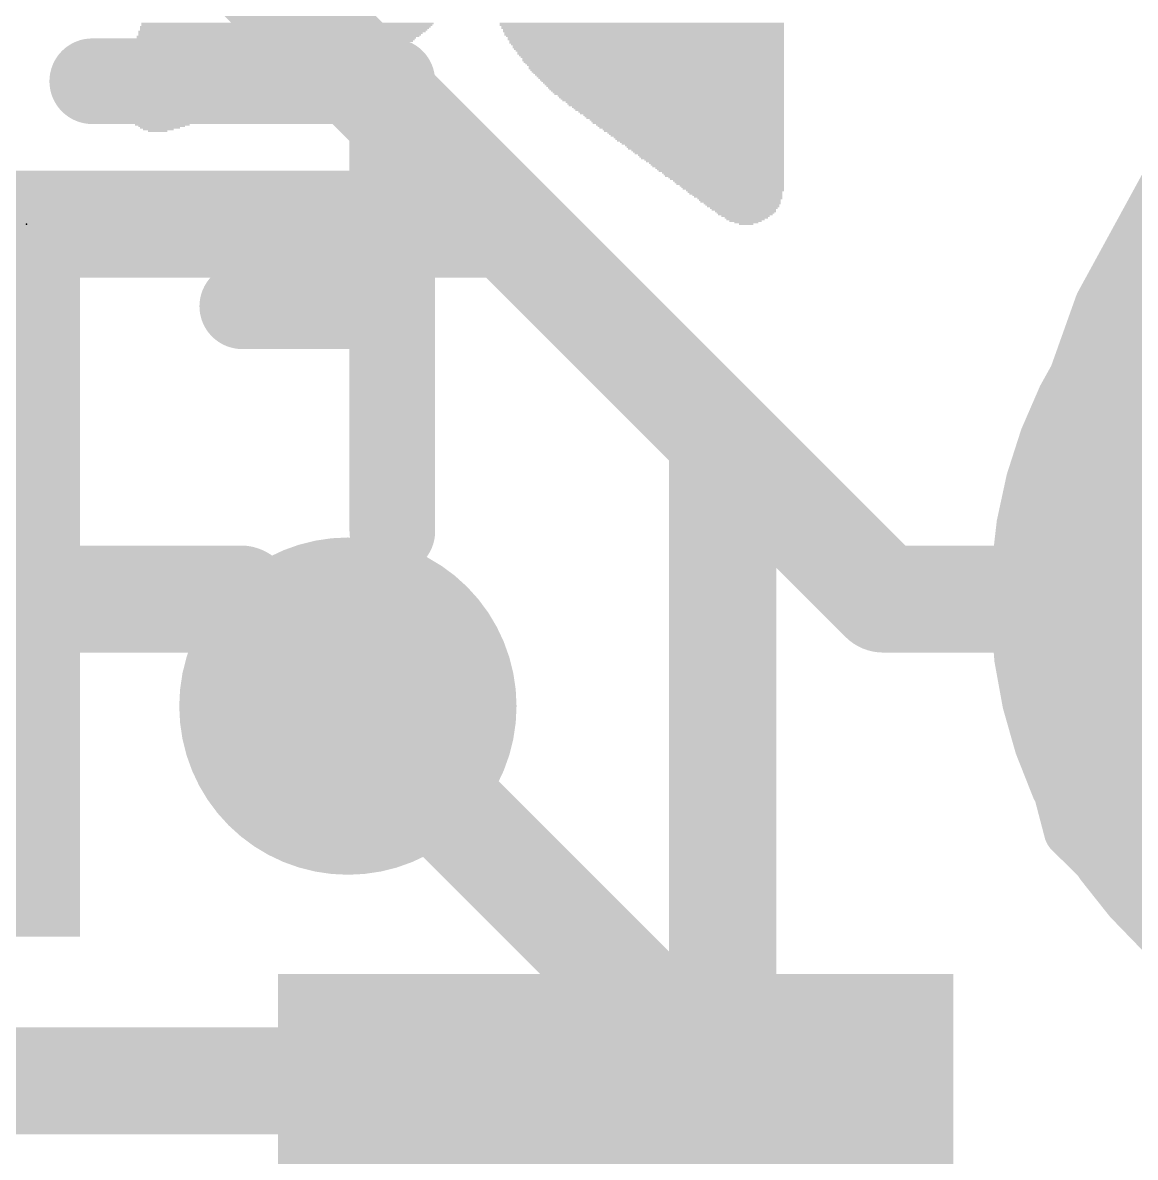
# Model space of a CAD drawing. Extents: x -7 to 7, y -7.1 to 7.
# Drawn here: x 1.515 to 4.154, y 1.597 to 4.288 of the extents above; entities that cross this region are included whole.
import ezdxf

# ---------------------------------------------------------------- set-up
doc = ezdxf.new("R2010")
doc.units = 0
for name, color, linetype in [('1', 12, 'CONTINUOUS'), ('16', 132, 'CONTINUOUS'), ('17', 110, 'CONTINUOUS'), ('18', 110, 'CONTINUOUS'), ('20', 53, 'CONTINUOUS'), ('21', 40, 'CONTINUOUS'), ('22', 6, 'CONTINUOUS'), ('23', 53, 'CONTINUOUS'), ('29', 253, 'CONTINUOUS')]:
    doc.layers.add(name, color=color, linetype=linetype)

# ---------------------------------------------------------------- blocks, each defined once
blk = doc.blocks.new('RECT')
blk.add_solid([(-0.5, -0.5), (0.5, -0.5), (-0.5, 0.5), (0.5, 0.5)])
blk = doc.blocks.new('ROUNDP')
at = {"const_width": 0.5}
blk.add_lwpolyline([(0, -0.25, 1), (0, 0.25, 1), (0, -0.25)], format="xyb", dxfattribs=at)
blk = doc.blocks.new('ROUNDV')
at = {"const_width": 0.5}
blk.add_lwpolyline([(0, -0.25, 1), (0, 0.25, 1), (0, -0.25)], format="xyb", dxfattribs=at)

msp = doc.modelspace()

# ---------------------------------------------------------------- linework, layer by layer
at = {"layer": '1'}
for points, const_width in [([(0.762, 5.715), (3.175, 3.302)], 0.254), ([(4.2539, 3.9497), (4.0733, 3.6189)], 0.127), ([(4.1776, 3.81), (5.8086, 3.81)], 0.127), ([(4.1083, 3.683), (5.8866, 3.683)], 0.127), ([(4.0733, 3.6189), (3.9468, 3.2638)], 0.127), ([(4.0509, 3.556), (5.9599, 3.556)], 0.127), ([(4.0057, 3.429), (6.0333, 3.429)], 0.127), ([(3.175, 3.302), (3.175, 1.585)], 0.254), ([(3.9604, 3.302), (6.1066, 3.302)], 0.127), ([(3.9468, 3.2638), (3.916, 3.0399)], 0.127), ([(3.9346, 3.175), (6.1696, 3.175)], 0.127), ([(3.916, 3.0399), (3.9148, 2.8139)], 0.127), ([(3.9172, 3.048), (6.2261, 3.048)], 0.127), ([(0.95, 2.921), (2.032, 2.921)], 0.254), ([(2.032, 2.921), (2.286, 2.667)], 0.254), ([(3.9154, 2.921), (6.2827, 2.921)], 0.127), ([(3.9148, 2.8139), (3.9431, 2.5896)], 0.127), ([(3.9173, 2.794), (6.3392, 2.794)], 0.127), ([(3.9333, 2.667), (6.3919, 2.667)], 0.127), ([(3.9431, 2.5896), (4.0004, 2.371)], 0.127), ([(3.9561, 2.54), (6.4332, 2.54)], 0.127), ([(3.9894, 2.413), (6.4745, 2.413)], 0.127), ([(4.0004, 2.371), (4.1611, 2.2121)], 0.127), ([(4.0863, 2.286), (6.5157, 2.286)], 0.127), ([(4.1611, 2.2121), (4.3411, 2.0755)], 0.127), ([(2.474, 1.778), (-1.27, 1.778)], 0.254), ([(2.921, 1.331), (2.474, 1.778)], 0.254), ([(3.175, 1.585), (2.921, 1.331)], 0.254)]:
    msp.add_lwpolyline(points, dxfattribs=dict(at, const_width=const_width))
for points, const_width in [([(4.1776, 3.8418, 1), (4.1776, 3.7782)], 0.0635), ([(4.1083, 3.7148, 1), (4.1083, 3.6513)], 0.0635), ([(4.0455, 3.6341, 1), (4.1012, 3.6037)], 0.0635), ([(4.1033, 3.6082, 1), (4.0434, 3.6295)], 0.0635), ([(4.0509, 3.5878, 1), (4.0509, 3.5242)], 0.0635), ([(4.0057, 3.4608, 1), (4.0057, 3.3973)], 0.0635), ([(3.2385, 3.302, 1), (3.1115, 3.302)], 0.127), ([(3.1301, 3.2571, 1), (3.2199, 3.3469)], 0.127), ([(3.9604, 3.3338, 1), (3.9604, 3.2702)], 0.0635), ([(3.9782, 3.2595, 1), (3.9153, 3.2681)], 0.0635), ([(3.9169, 3.2745, 1), (3.9767, 3.2532)], 0.0635), ([(3.9346, 3.2068, 1), (3.9346, 3.1433)], 0.0635), ([(3.9478, 3.0397, 1), (3.8843, 3.0401)], 0.0635), ([(3.9172, 3.0798, 1), (3.9172, 3.0162)], 0.0635), ([(3.8846, 3.0442, 1), (3.9475, 3.0356)], 0.0635), ([(2.0769, 2.9659, 1), (1.9871, 2.8761)], 0.127), ([(2.032, 2.8575, 1), (2.032, 2.9845)], 0.127), ([(3.9154, 2.9528, 1), (3.9154, 2.8893)], 0.0635), ([(3.9463, 2.8179, 1), (3.8833, 2.8099)], 0.0635), ([(3.9173, 2.8258, 1), (3.9173, 2.7622)], 0.0635), ([(3.8831, 2.8141, 1), (3.9466, 2.8137)], 0.0635), ([(2.2411, 2.6221, 1), (2.3309, 2.7119)], 0.127), ([(3.9333, 2.6988, 1), (3.9333, 2.6353)], 0.0635), ([(3.9738, 2.5977, 1), (3.9124, 2.5816)], 0.0635), ([(3.9116, 2.5857, 1), (3.9746, 2.5936)], 0.0635), ([(3.9561, 2.5718, 1), (3.9561, 2.5082)], 0.0635), ([(3.9894, 2.4448, 1), (3.9894, 2.3813)], 0.0635), ([(4.0227, 2.3936, 1), (3.978, 2.3484)], 0.0635), ([(3.9697, 2.363, 1), (4.0311, 2.379)], 0.0635), ([(4.0863, 2.3178, 1), (4.0863, 2.2542)], 0.0635), ([(4.1803, 2.2374, 1), (4.1419, 2.1868)], 0.0635), ([(4.1387, 2.1895, 1), (4.1834, 2.2346)], 0.0635), ([(2.5189, 1.8229, 1), (2.4291, 1.7331)], 0.127), ([(2.474, 1.7145, 1), (2.474, 1.8415)], 0.127), ([(3.2199, 1.5401, 1), (3.1301, 1.6299)], 0.127), ([(3.1115, 1.585, 1), (3.2385, 1.585)], 0.127)]:
    msp.add_lwpolyline(points, format="xyb", dxfattribs=dict(at, const_width=const_width))
at = {"layer": '16'}
for points, const_width in [([(4.2539, 3.9497), (4.0733, 3.6189)], 0.127), ([(-4.064, 3.81), (2.667, 3.81)], 0.254), ([(2.667, 3.81), (3.556, 2.921)], 0.254), ([(4.1776, 3.81), (5.8086, 3.81)], 0.127), ([(4.1083, 3.683), (5.8866, 3.683)], 0.127), ([(4.0733, 3.6189), (3.9468, 3.2638)], 0.127), ([(4.0509, 3.556), (5.9599, 3.556)], 0.127), ([(4.0057, 3.429), (6.0333, 3.429)], 0.127), ([(3.9604, 3.302), (6.1066, 3.302)], 0.127), ([(3.9468, 3.2638), (3.916, 3.0399)], 0.127), ([(3.9346, 3.175), (6.1696, 3.175)], 0.127), ([(3.916, 3.0399), (3.9148, 2.8139)], 0.127), ([(3.9172, 3.048), (6.2261, 3.048)], 0.127), ([(3.556, 2.921), (4.953, 2.921)], 0.254), ([(3.9154, 2.921), (6.2827, 2.921)], 0.127), ([(3.9148, 2.8139), (3.9431, 2.5896)], 0.127), ([(3.9173, 2.794), (6.3392, 2.794)], 0.127), ([(2.286, 2.667), (4.445, 0.508)], 0.254), ([(3.9333, 2.667), (6.3919, 2.667)], 0.127), ([(3.9431, 2.5896), (4.0004, 2.371)], 0.127), ([(3.9561, 2.54), (6.4332, 2.54)], 0.127), ([(3.9894, 2.413), (6.4745, 2.413)], 0.127), ([(4.0004, 2.371), (4.1611, 2.2121)], 0.127), ([(4.0863, 2.286), (6.5157, 2.286)], 0.127), ([(4.1611, 2.2121), (4.3411, 2.0755)], 0.127)]:
    msp.add_lwpolyline(points, dxfattribs=dict(at, const_width=const_width))
for points, const_width in [([(2.7119, 3.8549, 1), (2.6221, 3.7651)], 0.127), ([(2.667, 3.7465, 1), (2.667, 3.8735)], 0.127), ([(4.1776, 3.8418, 1), (4.1776, 3.7782)], 0.0635), ([(4.1083, 3.7148, 1), (4.1083, 3.6513)], 0.0635), ([(4.0455, 3.6341, 1), (4.1012, 3.6037)], 0.0635), ([(4.1033, 3.6082, 1), (4.0434, 3.6295)], 0.0635), ([(4.0509, 3.5878, 1), (4.0509, 3.5242)], 0.0635), ([(4.0057, 3.4608, 1), (4.0057, 3.3973)], 0.0635), ([(3.9604, 3.3338, 1), (3.9604, 3.2702)], 0.0635), ([(3.9782, 3.2595, 1), (3.9153, 3.2681)], 0.0635), ([(3.9169, 3.2745, 1), (3.9767, 3.2532)], 0.0635), ([(3.9346, 3.2068, 1), (3.9346, 3.1433)], 0.0635), ([(3.9478, 3.0397, 1), (3.8843, 3.0401)], 0.0635), ([(3.9172, 3.0798, 1), (3.9172, 3.0162)], 0.0635), ([(3.8846, 3.0442, 1), (3.9475, 3.0356)], 0.0635), ([(3.556, 2.9845, 1), (3.556, 2.8575)], 0.127), ([(3.5111, 2.8761, 1), (3.6009, 2.9659)], 0.127), ([(3.9154, 2.9528, 1), (3.9154, 2.8893)], 0.0635), ([(3.9463, 2.8179, 1), (3.8833, 2.8099)], 0.0635), ([(3.9173, 2.8258, 1), (3.9173, 2.7622)], 0.0635), ([(3.8831, 2.8141, 1), (3.9466, 2.8137)], 0.0635), ([(2.3309, 2.7119, 1), (2.2411, 2.6221)], 0.127), ([(3.9333, 2.6988, 1), (3.9333, 2.6353)], 0.0635), ([(3.9738, 2.5977, 1), (3.9124, 2.5816)], 0.0635), ([(3.9116, 2.5857, 1), (3.9746, 2.5936)], 0.0635), ([(3.9561, 2.5718, 1), (3.9561, 2.5082)], 0.0635), ([(3.9894, 2.4448, 1), (3.9894, 2.3813)], 0.0635), ([(4.0227, 2.3936, 1), (3.978, 2.3484)], 0.0635), ([(3.9697, 2.363, 1), (4.0311, 2.379)], 0.0635), ([(4.0863, 2.3178, 1), (4.0863, 2.2542)], 0.0635), ([(4.1803, 2.2374, 1), (4.1419, 2.1868)], 0.0635), ([(4.1387, 2.1895, 1), (4.1834, 2.2346)], 0.0635)]:
    msp.add_lwpolyline(points, format="xyb", dxfattribs=dict(at, const_width=const_width))
at = {"layer": '20', "const_width": 0.0254}
msp.add_lwpolyline([(0, -6.985, 1), (0, 6.985, 1), (0, -6.985)], format="xyb", dxfattribs=at)
at = {"layer": '22', "const_width": 0.2032}
for points in [[(2.3914, 4.1493), (1.6796, 4.1493)], [(2.3914, 3.0816), (2.3914, 4.1493)], [(2.3914, 3.6155), (2.0355, 3.6155)]]:
    msp.add_lwpolyline(points, dxfattribs=at)
at = {"layer": '22', "const_width": 0.1016}
for points in [[(1.6796, 4.2001, 1), (1.6796, 4.0985)], [(2.4422, 4.1493, 1), (2.3406, 4.1493)], [(2.3914, 4.0985, 1), (2.3914, 4.2001)], [(2.0355, 3.6663, 1), (2.0355, 3.5647)], [(2.3914, 3.5647, 1), (2.3914, 3.6663)], [(2.3406, 3.0816, 1), (2.4422, 3.0816)]]:
    msp.add_lwpolyline(points, format="xyb", dxfattribs=at)
at = {"layer": '23'}
msp.add_point((1.524, 3.81), dxfattribs=at)
at = {"layer": '29', "const_width": 0.127}
for points in [[(4.2539, 3.9497), (4.0733, 3.6189)], [(4.1776, 3.81), (5.8086, 3.81)], [(4.1083, 3.683), (5.8866, 3.683)], [(4.0733, 3.6189), (3.9468, 3.2638)], [(4.0509, 3.556), (5.9599, 3.556)], [(4.0057, 3.429), (6.0333, 3.429)], [(3.9604, 3.302), (6.1066, 3.302)], [(3.9468, 3.2638), (3.916, 3.0399)], [(3.9346, 3.175), (6.1696, 3.175)], [(3.916, 3.0399), (3.9148, 2.8139)], [(3.9172, 3.048), (6.2261, 3.048)], [(3.9154, 2.921), (6.2827, 2.921)], [(3.9148, 2.8139), (3.9431, 2.5896)], [(3.9173, 2.794), (6.3392, 2.794)], [(3.9333, 2.667), (6.3919, 2.667)], [(3.9431, 2.5896), (4.0004, 2.371)], [(3.9561, 2.54), (6.4332, 2.54)], [(3.9894, 2.413), (6.4745, 2.413)], [(4.0004, 2.371), (4.1611, 2.2121)], [(4.0863, 2.286), (6.5157, 2.286)], [(4.1611, 2.2121), (4.3411, 2.0755)]]:
    msp.add_lwpolyline(points, dxfattribs=at)
at = {"layer": '29', "const_width": 0.0635}
for points in [[(4.1776, 3.8418, 1), (4.1776, 3.7782)], [(4.1083, 3.7148, 1), (4.1083, 3.6513)], [(4.0455, 3.6341, 1), (4.1012, 3.6037)], [(4.1033, 3.6082, 1), (4.0434, 3.6295)], [(4.0509, 3.5878, 1), (4.0509, 3.5242)], [(4.0057, 3.4608, 1), (4.0057, 3.3973)], [(3.9604, 3.3338, 1), (3.9604, 3.2702)], [(3.9782, 3.2595, 1), (3.9153, 3.2681)], [(3.9169, 3.2745, 1), (3.9767, 3.2532)], [(3.9346, 3.2068, 1), (3.9346, 3.1433)], [(3.9478, 3.0397, 1), (3.8843, 3.0401)], [(3.9172, 3.0798, 1), (3.9172, 3.0162)], [(3.8846, 3.0442, 1), (3.9475, 3.0356)], [(3.9154, 2.9528, 1), (3.9154, 2.8893)], [(3.9463, 2.8179, 1), (3.8833, 2.8099)], [(3.9173, 2.8258, 1), (3.9173, 2.7622)], [(3.8831, 2.8141, 1), (3.9466, 2.8137)], [(3.9333, 2.6988, 1), (3.9333, 2.6353)], [(3.9738, 2.5977, 1), (3.9124, 2.5816)], [(3.9116, 2.5857, 1), (3.9746, 2.5936)], [(3.9561, 2.5718, 1), (3.9561, 2.5082)], [(3.9894, 2.4448, 1), (3.9894, 2.3813)], [(4.0227, 2.3936, 1), (3.978, 2.3484)], [(3.9697, 2.363, 1), (4.0311, 2.379)], [(4.0863, 2.3178, 1), (4.0863, 2.2542)], [(4.1803, 2.2374, 1), (4.1419, 2.1868)], [(4.1387, 2.1895, 1), (4.1834, 2.2346)]]:
    msp.add_lwpolyline(points, format="xyb", dxfattribs=at)

# ---------------------------------------------------------------- block references
at = {"layer": '1', "xscale": 1.3, "yscale": 1.5}
msp.add_blockref('RECT', (0.95, 2.921), dxfattribs=at)
at = {"layer": '1', "xscale": 1.3, "yscale": 1.5, "rotation": 90}
msp.add_blockref('RECT', (2.921, 1.331), dxfattribs=at)
at = {"layer": '17', "xscale": 2.1844, "yscale": 2.1844, "rotation": 300}
msp.add_blockref('ROUNDP', (4.953, 2.921), dxfattribs=at)
msp.add_blockref('ROUNDP', (4.953, 2.921), dxfattribs=at)
at = {"layer": '18', "xscale": 0.8001, "yscale": 0.8001}
msp.add_blockref('ROUNDV', (2.286, 2.667), dxfattribs=at)
msp.add_blockref('ROUNDV', (2.286, 2.667), dxfattribs=at)
at = {"layer": '21'}
for p, xscale, yscale in [((2.1374, 4.2786), 0.6896, 0.0038), ((2.1431, 4.2862), 0.6934, 0.0039), ((2.1412, 4.2824), 0.6896, 0.0038), ((2.9832, 4.2862), 0.6744, 0.0039), ((2.9832, 4.2824), 0.6744, 0.0038), ((2.9851, 4.2786), 0.6705, 0.0038), ((2.1202, 4.2558), 0.6705, 0.0038), ((2.1164, 4.252), 0.6629, 0.0038), ((2.1298, 4.2672), 0.682, 0.0038), ((2.126, 4.2634), 0.6744, 0.0038), ((2.1241, 4.2596), 0.6706, 0.0038), ((2.1355, 4.2748), 0.6858, 0.0038), ((2.1336, 4.271), 0.682, 0.0038), ((2.9851, 4.2748), 0.6705, 0.0038), ((2.987, 4.271), 0.6667, 0.0038), ((2.987, 4.2672), 0.6667, 0.0038), ((2.9889, 4.2634), 0.6629, 0.0038), ((2.9889, 4.2596), 0.6629, 0.0038), ((2.9909, 4.2558), 0.6591, 0.0038), ((2.9928, 4.252), 0.6553, 0.0038), ((2.0955, 4.2291), 0.6362, 0.0038), ((2.0936, 4.2253), 0.6324, 0.0038), ((2.0994, 4.2329), 0.6439, 0.0038), ((2.1107, 4.2443), 0.6591, 0.0038), ((2.107, 4.2405), 0.6515, 0.0038), ((2.1051, 4.2367), 0.6477, 0.0038), ((2.1145, 4.2481), 0.6591, 0.0039), ((2.9928, 4.2481), 0.6553, 0.0039), ((2.9947, 4.2443), 0.6515, 0.0038), ((2.9947, 4.2405), 0.6515, 0.0038), ((2.9966, 4.2367), 0.6477, 0.0038), ((2.9985, 4.2329), 0.6439, 0.0038), ((2.9985, 4.2291), 0.6439, 0.0038), ((3.0004, 4.2253), 0.6401, 0.0038), ((2.0631, 4.1986), 0.5944, 0.0038), ((2.0764, 4.21), 0.6135, 0.0039), ((2.0726, 4.2062), 0.6058, 0.0038), ((2.0688, 4.2024), 0.5982, 0.0038), ((2.0879, 4.2215), 0.6286, 0.0038), ((2.0841, 4.2177), 0.621, 0.0038), ((2.0803, 4.2139), 0.6134, 0.0038), ((3.0023, 4.2215), 0.6363, 0.0038), ((3.0042, 4.2177), 0.6324, 0.0038), ((3.0042, 4.2139), 0.6324, 0.0038), ((3.0061, 4.21), 0.6286, 0.0039), ((3.008, 4.2062), 0.6248, 0.0038), ((3.0099, 4.2024), 0.621, 0.0038), ((3.0099, 4.1986), 0.621, 0.0038), ((2.025, 4.1719), 0.5334, 0.0039), ((2.0421, 4.1834), 0.5601, 0.0038), ((2.0383, 4.1796), 0.5525, 0.0038), ((2.0478, 4.1872), 0.5715, 0.0038), ((2.0326, 4.1758), 0.541, 0.0038), ((2.0574, 4.1948), 0.583, 0.0038), ((2.0535, 4.191), 0.5753, 0.0038), ((3.0118, 4.1948), 0.6172, 0.0038), ((3.0137, 4.191), 0.6134, 0.0038), ((3.0156, 4.1872), 0.6096, 0.0038), ((3.0175, 4.1834), 0.6058, 0.0038), ((3.0175, 4.1796), 0.6058, 0.0038), ((3.0194, 4.1758), 0.602, 0.0038), ((3.0213, 4.1719), 0.5982, 0.0039), ((1.9869, 4.1491), 0.4724, 0.0038), ((1.9812, 4.1453), 0.461, 0.0038), ((2.0059, 4.1605), 0.5029, 0.0038), ((1.9946, 4.1529), 0.4801, 0.0038), ((2.0003, 4.1567), 0.4915, 0.0038), ((2.0193, 4.1681), 0.522, 0.0038), ((2.0136, 4.1643), 0.5106, 0.0038), ((3.0232, 4.1681), 0.5943, 0.0038), ((3.0252, 4.1643), 0.5905, 0.0038), ((3.0271, 4.1605), 0.5867, 0.0038), ((3.029, 4.1567), 0.5829, 0.0038), ((3.0309, 4.1529), 0.5791, 0.0038), ((3.0328, 4.1491), 0.5753, 0.0038), ((3.0347, 4.1453), 0.5715, 0.0038), ((1.9488, 4.1262), 0.4038, 0.0038), ((1.9431, 4.1224), 0.3924, 0.0038), ((1.9374, 4.1186), 0.381, 0.0038), ((1.9546, 4.13), 0.4153, 0.0038), ((1.9736, 4.1415), 0.4458, 0.0038), ((1.9679, 4.1377), 0.4343, 0.0038), ((1.9622, 4.1338), 0.4229, 0.0039), ((3.0366, 4.1415), 0.5677, 0.0038), ((3.0385, 4.1377), 0.5639, 0.0038), ((3.0404, 4.1338), 0.5601, 0.0039), ((3.0423, 4.13), 0.5562, 0.0038), ((3.0442, 4.1262), 0.5524, 0.0038), ((3.0461, 4.1224), 0.5486, 0.0038), ((3.048, 4.1186), 0.5448, 0.0038), ((1.9317, 4.1148), 0.3696, 0.0038), ((1.9088, 4.0996), 0.3238, 0.0038), ((1.926, 4.111), 0.3581, 0.0038), ((1.9203, 4.1072), 0.3467, 0.0038), ((1.9146, 4.1034), 0.3353, 0.0038), ((1.905, 4.0957), 0.3086, 0.0039), ((1.8993, 4.0919), 0.2972, 0.0038), ((3.0518, 4.1148), 0.5372, 0.0038), ((3.0537, 4.111), 0.5334, 0.0038), ((3.0556, 4.1072), 0.5296, 0.0038), ((3.0575, 4.1034), 0.5258, 0.0038), ((3.0614, 4.0996), 0.5181, 0.0038), ((3.0633, 4.0957), 0.5143, 0.0039), ((3.0652, 4.0919), 0.5105, 0.0038), ((1.8936, 4.0881), 0.2857, 0.0038), ((1.8879, 4.0843), 0.2743, 0.0038), ((1.8841, 4.0805), 0.2591, 0.0038), ((1.8784, 4.0767), 0.2477, 0.0038), ((1.8745, 4.0729), 0.2324, 0.0038), ((1.8707, 4.0691), 0.2172, 0.0038), ((1.865, 4.0653), 0.2058, 0.0038), ((3.069, 4.0881), 0.5029, 0.0038), ((3.0709, 4.0843), 0.4991, 0.0038), ((3.0728, 4.0805), 0.4953, 0.0038), ((3.0766, 4.0767), 0.4877, 0.0038), ((3.0785, 4.0729), 0.4839, 0.0038), ((3.0823, 4.0691), 0.4762, 0.0038), ((3.0842, 4.0653), 0.4724, 0.0038), ((1.8612, 4.0615), 0.1905, 0.0038), ((1.8574, 4.0576), 0.1753, 0.0039), ((1.8536, 4.0538), 0.16, 0.0038), ((1.8498, 4.05), 0.1447, 0.0038), ((1.8459, 4.0462), 0.1295, 0.0038), ((1.8441, 4.0424), 0.1105, 0.0038), ((1.8403, 4.0386), 0.0953, 0.0038), ((3.0861, 4.0615), 0.4686, 0.0038), ((3.0899, 4.0576), 0.461, 0.0039), ((3.0918, 4.0538), 0.4572, 0.0038), ((3.0937, 4.05), 0.4534, 0.0038), ((3.0975, 4.0462), 0.4458, 0.0038), ((3.0995, 4.0424), 0.4419, 0.0038), ((3.1014, 4.0386), 0.4381, 0.0038), ((1.8364, 4.0348), 0.0724, 0.0038), ((1.8346, 4.031), 0.0457, 0.0038), ((3.1052, 4.0348), 0.4305, 0.0038), ((3.1071, 4.031), 0.4267, 0.0038), ((3.1109, 4.0272), 0.4191, 0.0038), ((3.1128, 4.0234), 0.4153, 0.0038), ((3.1147, 4.0196), 0.4115, 0.0039), ((3.1185, 4.0157), 0.4038, 0.0038), ((3.1204, 4.0119), 0.4, 0.0038), ((3.1223, 4.0081), 0.3962, 0.0038), ((3.1261, 4.0043), 0.3886, 0.0038), ((3.128, 4.0005), 0.3848, 0.0038), ((3.1318, 3.9967), 0.3772, 0.0038), ((3.1337, 3.9929), 0.3734, 0.0038), ((3.1356, 3.9891), 0.3696, 0.0038), ((3.1395, 3.9853), 0.3619, 0.0038), ((3.1414, 3.9815), 0.3581, 0.0039), ((3.1433, 3.9776), 0.3543, 0.0038), ((3.1471, 3.9738), 0.3467, 0.0038), ((3.149, 3.97), 0.3429, 0.0038), ((3.1509, 3.9662), 0.3391, 0.0038), ((3.1547, 3.9624), 0.3315, 0.0038), ((3.1566, 3.9586), 0.3276, 0.0038), ((3.1604, 3.9548), 0.32, 0.0038), ((3.1623, 3.951), 0.3162, 0.0038), ((3.1642, 3.9472), 0.3124, 0.0038), ((3.168, 3.9434), 0.3048, 0.0039), ((3.1699, 3.9395), 0.301, 0.0038), ((3.1718, 3.9357), 0.2972, 0.0038), ((3.1757, 3.9319), 0.2895, 0.0038), ((3.1776, 3.9281), 0.2857, 0.0038), ((3.1795, 3.9243), 0.2819, 0.0038), ((3.1833, 3.9205), 0.2743, 0.0038), ((3.1852, 3.9167), 0.2705, 0.0038), ((3.189, 3.9129), 0.2629, 0.0038), ((3.1909, 3.9091), 0.2591, 0.0038), ((3.1928, 3.9053), 0.2553, 0.0039), ((3.1966, 3.9014), 0.2476, 0.0038), ((3.1985, 3.8976), 0.2438, 0.0038), ((3.2004, 3.8938), 0.24, 0.0038), ((3.2042, 3.89), 0.2324, 0.0038), ((3.2042, 3.8862), 0.2248, 0.0038), ((3.2061, 3.8824), 0.221, 0.0038), ((3.2099, 3.8786), 0.2134, 0.0038), ((3.2119, 3.8748), 0.2095, 0.0038), ((3.2157, 3.871), 0.2019, 0.0038), ((3.2157, 3.8672), 0.1943, 0.0039), ((3.2176, 3.8633), 0.1905, 0.0038), ((3.2214, 3.8595), 0.1829, 0.0038), ((3.2214, 3.8557), 0.1753, 0.0038), ((3.2233, 3.8519), 0.1715, 0.0038), ((3.2252, 3.8481), 0.16, 0.0038), ((3.2252, 3.8443), 0.1524, 0.0038), ((3.229, 3.8405), 0.1448, 0.0038), ((3.229, 3.8367), 0.1372, 0.0038), ((3.229, 3.8329), 0.1295, 0.0038), ((3.229, 3.8291), 0.1143, 0.0039), ((3.2309, 3.8252), 0.1029, 0.0038), ((3.229, 3.8214), 0.0914, 0.0038), ((3.229, 3.8176), 0.0762, 0.0038), ((3.2309, 3.8138), 0.0572, 0.0038), ((3.2309, 3.81), 0.0343, 0.0038)]:
    msp.add_blockref('RECT', p, dxfattribs=dict(at, xscale=xscale, yscale=yscale))
at = {"layer": '29'}
for name, p, xscale, yscale, rotation in [('ROUNDP', (4.953, 2.921), 2.286, 2.286, 300), ('RECT', (2.921, 1.331), 1.4016, 1.6016, 90)]:
    msp.add_blockref(name, p, dxfattribs=dict(at, xscale=xscale, yscale=yscale, rotation=rotation))
at = {"layer": '29', "xscale": 1.4016, "yscale": 1.6016}
msp.add_blockref('RECT', (0.95, 2.921), dxfattribs=at)

doc.saveas('drawing.dxf')
